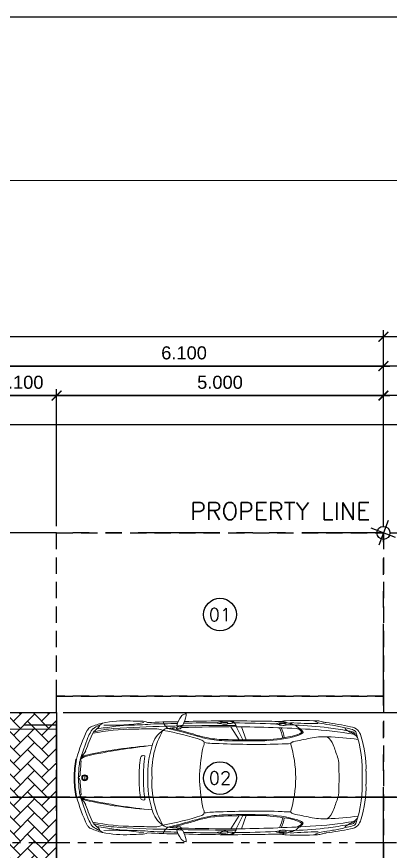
# Model space of a CAD drawing. Header units: metres. Extents: x -12400 to 1, y 0 to 106422.
# Drawn here: x -12263.3 to -12257.58, y 106402.7 to 106415.47 of the extents above; entities that cross this region are included whole.
import ezdxf

# ---------------------------------------------------------------- set-up
doc = ezdxf.new("R2010")
doc.units = ezdxf.units.M
doc.header["$PDMODE"] = 35
for name, pattern in [('DASHED2', [0.375, 0.25, -0.125]), ('HIDDEN', [0.375, 0.25, -0.125]), ('PHANTOM2', [1.25, 0.625, -0.125, 0.125, -0.125, 0.125, -0.125])]:
    doc.linetypes.add(name, pattern=pattern)
for name, color, linetype, lineweight in [('A_Vehicles', 32, 'Continuous', 5), ('DIM 001', 251, 'Continuous', 13), ('FURN', 8, 'Continuous', 5), ('TBLOCK-BORDER-OUTSIDE', 240, 'Continuous', 0)]:
    doc.layers.add(name, color=color, linetype=linetype, lineweight=lineweight)
for name, color, linetype in [('AR-WALL', 7, 'Continuous'), ('MOULDING', 15, 'Continuous'), ('PROPERTY LINE', 3, 'PHANTOM2'), ('SLOT', 46, 'Continuous'), ('TXT3', 3, 'Continuous')]:
    doc.layers.add(name, color=color, linetype=linetype)
doc.layers.add('GUIDELINES', color=206, linetype='Continuous', plot=False)
doc.styles.add('DIMTXT-100', font='arial.ttf')
doc.styles.add('swis721', font='swiss.ttf')
doc.styles.add('T.25', font='romans.shx', dxfattribs={"height": 0.2})
doc.dimstyles.new('D-100', dxfattribs={"dimtxt": 0.2, "dimasz": 0.15, "dimexe": 0.1, "dimexo": 0.1, "dimgap": 0.1, "dimtad": 1, "dimdec": 3, "dimzin": 4, "dimdsep": 46, "dimtxsty": 'DIMTXT-100', "dimblk": 'ARCHTICK', "dimcen": 0.2, "dimdle": 0.1, "dimclrd": 8, "dimclre": 8, "dimclrt": 2, "dimadec": 0, "dimazin": 1, "dimtfac": 1, "dimtdec": 3, "dimtofl": 0, "dimtmove": 2, "dimatfit": 3, "dimfxl": 1, "dimarcsym": 0})
doc.dimstyles.new('DIM 200', dxfattribs={"dimtxt": 200, "dimasz": 1, "dimexe": 0, "dimexo": 40, "dimgap": 50, "dimtad": 1, "dimtoh": 1, "dimdec": 0, "dimlfac": 2, "dimtxsty": 'swis721', "dimblk": 'CIR', "dimcen": 0, "dimclrd": 155, "dimclre": 155, "dimclrt": 4, "dimadec": 0, "dimazin": 0, "dimtfac": 1, "dimtdec": 0, "dimtix": 1, "dimtmove": 1, "dimatfit": 3, "dimldrblk": 'CIR', "dimfxl": 0, "dimarcsym": 0})

# ---------------------------------------------------------------- blocks, each defined once
blk = doc.blocks.new('M')
at = {"layer": 'AR-WALL', "color": 2}
blk.add_circle((607.624, -8.638), 0.1, dxfattribs=at)
at = {"layer": 'PROPERTY LINE', "color": 8}
for p, q in [((607.482, -8.496), (607.765, -8.779)), ((607.765, -8.496), (607.482, -8.779))]:
    blk.add_line(p, q, dxfattribs=at)
blk = doc.blocks.new('A$C3EFD72DE')
at = {"layer": 'FURN', "linetype": 'PHANTOM2', "ltscale": 2}
blk.add_lwpolyline([(-49.8, 23.142), (-46.15, 23.142), (-46.15, 8), (-8, 8), (-8, 30.142), (-49.8, 30.142)], close=True, dxfattribs=at)
at = {"layer": 'PROPERTY LINE', "linetype": 'PHANTOM2', "ltscale": 2}
blk.add_lwpolyline([(-54.8, 33.142), (-54.8, 18.142), (-51.15, 18.142), (-51.15, 3), (-3, 3), (-3, 33.142)], close=True, dxfattribs=at)
at = {"layer": 'PROPERTY LINE', "rotation": 293.7833333333334}
blk.add_blockref('M', (-240.138, 592.648), dxfattribs=at)
blk.add_blockref('M', (-240.138, 592.648), dxfattribs=at)
blk = doc.blocks.new('car-02')
at = {"layer": 'A_Vehicles', "color": 26, "linetype": 'ByBlock'}
for p, q in [((266.005, 90.113), (266.001, 90.103)), ((266.052, 90.116), (266.048, 90.105)), ((266.805, 90.098), (266.934, 89.896)), ((266.886, 90.099), (266.988, 89.895)), ((267.042, 89.895), (266.97, 90.097)), ((264.437, 89.603), (264.447, 89.604)), ((264.572, 89.317), (264.572, 89.351)), ((264.572, 89.317), (264.572, 89.283)), ((264.437, 89.03), (264.447, 89.03)), ((266.805, 88.536), (266.934, 88.738)), ((266.886, 88.535), (266.988, 88.739)), ((267.042, 88.739), (266.97, 88.537)), ((266.005, 88.521), (266.001, 88.531)), ((266.052, 88.518), (266.048, 88.529))]:
    blk.add_line(p, q, dxfattribs=at)
for centre, radius, start, end in [((266.11, 90.212), 0.0762, 119.7168, 146.5996), ((266.159, 90.126), 0.175, 101.6076, 119.7168), ((265.482, 90.402), 0.654, 334.6211, 348.0956), ((265.999, 90.291), 0.125, 348.9837, 3.2502), ((265.132, 88.996), 1.193, 103.9327, 112.8974), ((264.752, 90.228), 0.118, 288.5704, 321.0469), ((265.189, 88.419), 1.769, 87.4063, 101.245), ((265.008, 92.845), 2.725, 266.9795, 279.8556), ((265.234, 94.074), 3.952, 270.2673, 274.9714), ((265.485, 94.955), 4.774, 267.4063, 269.5286), ((265.444, 89.981), 0.201, 63.9039, 89.5286), ((266.013, 81.026), 9.148, 90.0726, 93.0097), ((265.72, 88.486), 1.657, 87.7854, 94.9714), ((265.789, 90.166), 0.0147, 160.8027, 202.178), ((265.959, 90.235), 0.198, 202.178, 235.0353), ((266.571, 71.423), 18.735, 91.7754, 92.4079), ((266.549, 89.923), 0.602, 146.5996, 161.106), ((266.785, 68.672), 21.516, 92.0863, 92.0868), ((266.571, 71.423), 18.735, 89.914, 91.4845), ((266.785, 68.672), 21.516, 88.9303, 91.8352), ((266.602, 90.153), 0.00586, 114.6466, 193.6675), ((266.724, 91.629), 1.483, 265.0586, 267.1786), ((266.678, 89.987), 0.189, 102.3764, 114.6466), ((266.746, 89.677), 0.506, 83.1278, 102.3764), ((266.662, 90.15), 0.0113, 89.073, 189.7286), ((266.692, 90.217), 0.0805, 239.6206, 263.5656), ((266.71, 89.833), 0.331, 82.8268, 99.0708), ((266.715, 90.427), 0.292, 263.5656, 276.4344), ((266.746, 90.152), 0.015, 276.4344, 337.6998), ((266.751, 90.154), 0.00818, 26.0089, 82.8268), ((266.738, 90.148), 0.0219, 356.6595, 25.9562), ((266.724, 91.629), 1.483, 271.4019, 274.1622), ((266.807, 90.154), 0.0253, 351.0826, 101.9724), ((266.571, 71.423), 18.735, 89.1104, 89.2037), ((266.707, 90.041), 0.193, 26.4813, 47.9744), ((266.761, 73.856), 16.3, 87.4286, 89.6428), ((269.204, 211.262), 121.094, 269.04529, 269.23135), ((267.574, 89.978), 0.181, 90.4812, 116.8402), ((267.674, 91.347), 1.221, 261.4169, 263.9509), ((267.552, 90.135), 0.00684, 99.4072, 200.6619), ((267.578, 90.167), 0.047, 227.1679, 264.7157), ((267.591, 89.853), 0.292, 79.2816, 97.9649), ((267.591, 87.9), 2.259, 88.2423, 90.4812), ((267.651, 89.974), 0.216, 89.6016, 109.1312), ((267.237, 88.212), 1.996, 75.5608, 80.1062), ((267.639, 90.127), 0.0143, 356.475, 61.7719), ((267.858, 84.375), 5.819, 87.2937, 92.0222), ((267.656, 90.002), 0.156, 65.9044, 88.2423), ((267.712, 90.129), 0.0175, 355.4047, 65.9044), ((268.151, 95.584), 5.439, 265.4533, 269.909), ((267.716, 90.073), 0.074, 45.0065, 75.5608), ((268.231, 90.377), 0.234, 233.3294, 260.0164), ((268.119, 89.916), 0.272, 71.2883, 87.2937), ((267.421, 84.698), 5.503, 80.1432, 81.9563), ((268.284, 90.402), 0.241, 251.2883, 264.961), ((267.617, 85.175), 5.028, 78.2807, 82.6187), ((266.599, 89.048), 2.223, 153.3999, 165.5267), ((267.682, 88.62), 3.289, 154.9008, 160.2894), ((264.71, 89.994), 0.11, 112.8974, 153.3999), ((265.849, 89.384), 1.346, 151.6694, 155.9646), ((264.798, 89.951), 0.153, 130.9462, 151.6694), ((265.377, 86.398), 3.664, 90.9268, 100.7145), ((264.864, 89.874), 0.253, 107.0839, 130.9462), ((265.059, 88.871), 1.198, 92.0785, 107.2267), ((264.751, 89.993), 0.0519, 121.0587, 154.9008), ((265.152, 89.591), 0.618, 128.5702, 133.7358), ((263.201, 101.852), 11.889, 277.5159, 278.7978), ((264.793, 90.032), 0.08, 92.1692, 115.3554), ((264.437, 90.451), 0.501, 311.2225, 315.5425), ((264.79, 90.105), 0.00668, 308.2284, 92.1692), ((266.02, 77.206), 12.901, 90.9347, 94.4625), ((265.26, 88.545), 1.576, 90.2673, 98.7978), ((264.676, 129.759), 39.703, 270.9268, 271.393), ((266.866, 89.409), 1.267, 150.0377, 184.1685), ((265.981, 89.719), 0.386, 123.4195, 166.4519), ((265.648, 89.78), 0.288, 65.4083, 91.393), ((265.848, 89.956), 0.117, 91.1421, 132.7099), ((265.034, 85.869), 4.237, 71.7268, 80.0198), ((267.199, 18.098), 72.021, 90.95639, 91.10567), ((266.007, 88.945), 1.139, 91.3113, 98.1372), ((263.753, 81.25), 9.067, 73.3324, 76.6605), ((264.25, 82.982), 7.28, 74.2168, 77.0611), ((265.926, 90.131), 0.0737, 306.5949, 342.9686), ((266.008, 90.177), 0.112, 250.1049, 282.8521), ((265.997, 90.131), 0.0224, 216.738, 268.3631), ((267.239, 39.601), 50.499, 91.4245, 91.428), ((266.012, 90.086), 0.0275, 86.3192, 124.8111), ((266.025, 90.129), 0.0375, 229.0415, 267.9352), ((266.024, 90.264), 0.151, 266.3192, 288.8962), ((266.025, 90.12), 0.0277, 267.9352, 326.89), ((266.139, 89.962), 0.149, 124.2259, 135.3058), ((266.041, 90.091), 0.0155, 341.7358, 62.8092), ((267.199, 18.098), 72.021, 90.24781, 90.91427), ((267.239, 39.601), 50.499, 90.4007, 91.3429), ((266.861, 90.108), 0.0269, 338.7151, 44.5818), ((266.61, 65.803), 24.297, 86.6707, 89.3491), ((265.719, 89.364), 1.968, 16.6164, 21.3879), ((267.616, 90.587), 0.468, 264.7157, 272.5378), ((267.168, 89.87), 0.459, 7.5248, 27.3593), ((267.636, 90.143), 0.0238, 272.5378, 316.0309), ((267.674, 91.347), 1.221, 269.009, 272.6035), ((267.579, 90.612), 0.68, 277.0754, 296.6285), ((266.761, 73.856), 16.3, 86.3888, 86.5918), ((267.273, 80.634), 9.504, 83.8037, 86.8945), ((267.398, 89.564), 0.682, 47.855, 55.1665), ((267.779, 89.937), 0.138, 37.7194, 69.9249), ((267.726, 89.858), 0.248, 42.0116, 58.6683), ((267.88, 90.015), 0.0113, 287.535, 37.7194), ((267.891, 90.016), 0.0211, 306.0494, 21.6885), ((267.664, 83.929), 6.14, 80.3686, 86.6707), ((267.427, 83.571), 6.569, 79.7443, 82.3803), ((268.127, 88.493), 1.644, 74.854, 81.7469), ((268.578, 90.076), 0.0222, 172.1336, 238.5793), ((268.45, 89.357), 0.73, 72.4698, 81.6157), ((268.774, 90.308), 0.326, 230.4421, 243.6389), ((268.594, 89.79), 0.242, 72.3843, 88.3104), ((268.54, 89.778), 0.255, 48.9762, 69.4044), ((268.606, 89.888), 0.213, 47.7242, 81.247), ((268.65, 89.966), 0.0581, 39.1037, 72.3843), ((268.64, 89.96), 0.0979, 36.7713, 72.4698), ((267.91, 89.365), 1.011, 37.995, 39.1037), ((266.974, 89.425), 1.843, 356.6299, 18.7768), ((268.56, 89.884), 0.249, 17.6746, 40.6239), ((267.928, 88.62), 3.559, 158.364, 164.3016), ((266.761, 91.524), 1.626, 250.9129, 258.2171), ((266.636, 90.878), 0.983, 253.3324, 259.0833), ((266.353, 89.846), 0.0473, 340.8542, 78.9654), ((266.733, 91.387), 1.486, 258.2171, 268.5009), ((266.808, 91.771), 1.892, 259.0833, 263.2384), ((266.727, 91.086), 1.202, 263.2384, 271.1827), ((267.116, 102.457), 12.562, 268.075, 270.6316), ((267.053, 101.018), 11.138, 268.4483, 271.3963), ((267.23, 92.127), 2.232, 270.6231, 281.1608), ((267.273, 91.861), 1.979, 271.5044, 286.3419), ((253.036, 162.673), 74.278, 281.43738, 281.63861), ((267.761, 90.194), 0.242, 286.3419, 306.0494), ((268.244, 88.835), 1.11, 88.0383, 101.6386), ((268.123, 85.352), 4.595, 82.1072, 88.0104), ((268.071, 89.697), 0.325, 22.0543, 49.4634), ((268.702, 89.983), 0.00661, 244.8818, 37.995), ((269.727, 90.954), 1.416, 223.9594, 226.162), ((267.219, 89.456), 1.656, 358.6492, 17.6746), ((266.119, 82.655), 7.173, 94.1053, 102.4151), ((266.487, 81.045), 8.809, 95.7431, 102.3773), ((267.001, 89.362), 1.466, 162.2005, 181.7488), ((268.598, 89.285), 2.27, 168.2233, 179.2004), ((267.021, 89.614), 0.659, 160.8542, 168.2233), ((266.608, 91.315), 1.475, 261.8574, 270.8039), ((267.192, 101.597), 11.77, 267.2589, 271.9383), ((267.382, 98.017), 8.185, 271.4586, 272.3615), ((267.779, 89.798), 0.0726, 101.4374, 146.3609), ((266.081, 89.321), 1.718, 359.8692, 17.5427), ((266.187, 88.933), 2.358, 17.2954, 22.0543), ((264.603, 89.56), 0.104, 104.6851, 161.9587), ((264.631, 89.49), 0.163, 101.376, 140.967), ((264.346, 89.845), 0.267, 310.2553, 334.303), ((267.08, 89.355), 1.676, 170.8134, 181.2886), ((265.467, 89.616), 0.0415, 107.6387, 170.8134), ((265.469, 89.611), 0.0463, 69.8735, 107.6387), ((268.167, 89.318), 2.697, 173.0255, 180.0281), ((265.482, 89.647), 0.00809, 353.0255, 69.8735), ((268.013, 89.502), 0.446, 2.3655, 17.2954), ((265.936, 89.313), 1.527, 169.0391, 179.855), ((265.986, 89.309), 1.567, 169.167, 179.709), ((266.11, 89.336), 1.632, 172.3029, 180.3827), ((264.588, 89.541), 0.096, 154.2447, 172.3029), ((268.513, 89.132), 4.019, 173.823, 176.8495), ((264.501, 89.564), 0.0153, 0.9643, 96.0194), ((261.515, 89.234), 6.949, 0.6881, 2.3655), ((264.572, 89.317), 0.0459, 0, 180), ((270.999, 89.367), 2.124, 178.6492, 181.3508), ((265.936, 89.321), 1.527, 180.145, 190.9609), ((265.986, 89.325), 1.567, 180.291, 190.833), ((264.479, 89.319), 0.00619, 92.473, 196.5227), ((264.479, 89.315), 0.00619, 163.4773, 267.527), ((266.11, 89.298), 1.632, 179.6173, 187.6971), ((264.469, 89.353), 0.0299, 287.8005, 358.1306), ((264.469, 89.281), 0.0299, 1.8694, 72.1995), ((268.513, 89.502), 4.019, 183.1505, 186.177), ((264.572, 89.317), 0.0459, 180, 0), ((264.572, 89.317), 0.0339, 0, 180), ((264.572, 89.317), 0.0339, 180, 0), ((267.08, 89.279), 1.676, 178.7114, 189.1866), ((268.167, 89.316), 2.697, 179.9719, 186.9745), ((267.001, 89.272), 1.466, 178.2512, 197.7995), ((266.866, 89.225), 1.267, 175.8315, 209.9623), ((268.598, 89.349), 2.27, 180.7996, 191.7767), ((266.081, 89.313), 1.718, 342.4573, 0.1308), ((261.515, 89.4), 6.949, 357.6345, 359.3119), ((266.974, 89.209), 1.843, 341.2232, 3.3701), ((270.999, 89.267), 2.124, 178.6492, 181.3508), ((268.013, 89.132), 0.446, 342.7046, 357.6345), ((267.219, 89.178), 1.656, 342.3254, 1.3508), ((266.599, 89.586), 2.223, 194.4733, 206.6001), ((264.588, 89.092), 0.096, 187.6971, 205.7553), ((264.501, 89.07), 0.0153, 263.9806, 359.0357), ((267.928, 90.014), 3.559, 195.6984, 201.636), ((264.631, 89.144), 0.163, 219.033, 258.624), ((264.603, 89.074), 0.104, 198.0413, 255.3149), ((264.346, 88.789), 0.267, 25.697, 49.7447), ((266.487, 97.589), 8.809, 257.6227, 264.2569), ((265.467, 89.018), 0.0415, 189.1866, 252.3613), ((265.469, 89.023), 0.0463, 252.3613, 290.1265), ((265.482, 88.987), 0.00809, 290.1265, 6.9745), ((266.187, 89.7), 2.358, 337.9457, 342.7046), ((266.119, 95.979), 7.173, 257.5849, 265.8947), ((267.682, 90.014), 3.289, 199.7106, 205.0992), ((267.021, 89.02), 0.659, 191.7767, 199.1458), ((265.981, 88.915), 0.386, 193.5481, 236.5805), ((265.034, 92.765), 4.237, 279.9802, 288.2732), ((266.353, 88.788), 0.0473, 281.0346, 19.1458), ((266.608, 87.319), 1.475, 89.1961, 98.1426), ((266.733, 87.246), 1.486, 91.4991, 101.7829), ((266.808, 86.863), 1.892, 96.7616, 100.9167), ((266.727, 87.548), 1.202, 88.8173, 96.7616), ((267.192, 77.037), 11.77, 88.0617, 92.7411), ((267.116, 76.177), 12.562, 89.3684, 91.925), ((267.053, 77.616), 11.138, 88.6037, 91.5517), ((267.23, 86.507), 2.232, 78.8392, 89.3769), ((267.273, 86.773), 1.979, 73.6581, 88.4956), ((267.382, 80.617), 8.185, 87.6385, 88.5414), ((267.779, 88.836), 0.0726, 213.6391, 258.5626), ((253.036, 15.961), 74.278, 78.36139, 78.56262), ((268.071, 88.937), 0.325, 310.5366, 337.9457), ((268.123, 93.282), 4.595, 271.9896, 277.8928), ((265.849, 89.25), 1.346, 204.0354, 208.3306), ((264.798, 88.683), 0.153, 208.3306, 229.0538), ((265.377, 92.236), 3.664, 259.2855, 269.0732), ((264.751, 88.641), 0.0519, 205.0992, 238.9413), ((265.059, 89.763), 1.198, 252.7733, 267.9215), ((265.152, 89.043), 0.618, 226.2642, 231.4298), ((263.753, 97.384), 9.067, 283.3395, 286.6676), ((264.25, 95.652), 7.28, 282.9389, 285.7832), ((266.761, 87.11), 1.626, 101.7829, 109.0871), ((266.636, 87.756), 0.983, 100.9167, 106.6676), ((265.719, 89.27), 1.968, 338.6121, 343.3836), ((267.168, 88.764), 0.459, 332.6407, 352.4752), ((267.579, 88.022), 0.68, 63.3715, 82.9246), ((267.779, 88.697), 0.138, 290.0751, 322.2806), ((267.761, 88.44), 0.242, 53.9506, 73.6581), ((267.726, 88.776), 0.248, 301.3317, 317.9884), ((267.88, 88.619), 0.0113, 322.2806, 72.465), ((267.891, 88.618), 0.0211, 338.3115, 53.9506), ((268.244, 89.799), 1.11, 258.3614, 271.9617), ((267.664, 94.704), 6.14, 273.3293, 279.6314), ((267.427, 95.063), 6.569, 277.6197, 280.2557), ((268.774, 88.325), 0.326, 116.3611, 129.5579), ((268.594, 88.844), 0.242, 271.6896, 287.6157), ((268.54, 88.856), 0.255, 290.5956, 311.0238), ((268.65, 88.668), 0.0581, 287.6157, 320.8963), ((268.64, 88.674), 0.0979, 287.5302, 323.2287), ((267.91, 89.269), 1.011, 320.8963, 322.005), ((268.702, 88.651), 0.00661, 322.005, 115.1182), ((269.727, 87.68), 1.416, 133.838, 136.0406), ((268.56, 88.75), 0.249, 319.3761, 342.3254), ((264.71, 88.64), 0.11, 206.6001, 247.1026), ((265.132, 89.638), 1.193, 247.1026, 256.0673), ((264.864, 88.76), 0.253, 229.0538, 252.9161), ((263.201, 76.782), 11.889, 81.2022, 82.4841), ((264.793, 88.602), 0.08, 244.6446, 267.8308), ((264.437, 88.183), 0.501, 44.4575, 48.7775), ((264.79, 88.528), 0.00668, 267.8308, 51.7716), ((264.752, 88.405), 0.118, 38.9531, 71.4296), ((265.189, 90.215), 1.769, 258.755, 272.5937), ((265.008, 85.789), 2.725, 80.1444, 93.0205), ((266.02, 101.428), 12.901, 265.5375, 269.0653), ((265.26, 90.089), 1.576, 261.2022, 269.7327), ((265.234, 84.56), 3.952, 85.0286, 89.7327), ((264.676, 48.875), 39.703, 88.607, 89.0732), ((265.444, 88.653), 0.201, 270.4714, 296.0961), ((266.013, 97.608), 9.148, 266.9903, 269.9274), ((265.72, 90.148), 1.657, 265.0286, 272.2146), ((265.648, 88.854), 0.288, 268.607, 294.5917), ((265.848, 88.678), 0.117, 227.2901, 268.8579), ((265.789, 88.468), 0.0147, 157.822, 199.1973), ((265.959, 88.399), 0.198, 124.9647, 157.822), ((266.571, 107.211), 18.735, 267.5921, 268.2246), ((267.199, 160.536), 72.021, 268.89433, 269.04361), ((266.007, 89.689), 1.139, 261.8628, 268.6887), ((266.008, 88.457), 0.112, 77.1479, 109.8951), ((265.926, 88.503), 0.0737, 17.0314, 53.4051), ((265.997, 88.503), 0.0224, 91.6369, 143.262), ((266.549, 88.711), 0.602, 198.894, 213.4004), ((267.239, 139.033), 50.499, 268.572, 268.5755), ((266.012, 88.548), 0.0275, 235.1889, 273.6808), ((266.025, 88.504), 0.0375, 92.0648, 130.9585), ((266.024, 88.37), 0.151, 71.1038, 93.6808), ((266.025, 88.514), 0.0277, 33.11, 92.0648), ((266.139, 88.671), 0.149, 224.6942, 235.7741), ((266.041, 88.543), 0.0155, 297.1908, 18.2642), ((267.199, 160.536), 72.021, 269.08573, 269.75219), ((267.239, 139.033), 50.499, 268.6571, 269.5993), ((265.482, 88.232), 0.654, 11.9044, 25.3789), ((266.571, 107.211), 18.735, 268.5155, 270.086), ((266.724, 87.005), 1.483, 92.8214, 94.9414), ((266.602, 88.481), 0.00586, 166.3325, 245.3534), ((266.678, 88.647), 0.189, 245.3534, 257.6236), ((266.692, 88.417), 0.0805, 96.4344, 120.3794), ((266.662, 88.484), 0.0113, 170.2714, 270.927), ((266.71, 88.801), 0.331, 260.9292, 277.1732), ((266.715, 88.207), 0.292, 83.5656, 96.4344), ((266.746, 88.482), 0.015, 22.3002, 83.5656), ((266.751, 88.48), 0.00818, 277.1732, 333.9911), ((266.738, 88.486), 0.0219, 334.0438, 3.3405), ((266.724, 87.005), 1.483, 85.8378, 88.5981), ((266.807, 88.48), 0.0253, 258.0276, 8.9174), ((266.571, 107.211), 18.735, 270.7963, 270.8896), ((266.707, 88.593), 0.193, 312.0256, 333.5187), ((266.761, 104.778), 16.3, 270.3572, 272.5714), ((266.861, 88.526), 0.0269, 315.4182, 21.2849), ((266.61, 112.831), 24.297, 270.6509, 273.3293), ((267.674, 87.287), 1.221, 96.0491, 98.5831), ((267.574, 88.656), 0.181, 243.1598, 269.5188), ((267.552, 88.499), 0.00684, 159.3381, 260.5928), ((267.578, 88.467), 0.047, 95.2843, 132.8321), ((267.591, 88.781), 0.292, 262.0351, 280.7184), ((267.591, 90.734), 2.259, 269.5188, 271.7577), ((267.616, 88.047), 0.468, 87.4622, 95.2843), ((267.237, 90.422), 1.996, 279.8938, 284.4392), ((267.636, 88.491), 0.0238, 43.9691, 87.4622), ((267.639, 88.507), 0.0143, 298.2281, 3.525), ((267.674, 87.287), 1.221, 87.3965, 90.991), ((267.656, 88.632), 0.156, 271.7577, 294.0956), ((267.712, 88.505), 0.0175, 294.0956, 4.5953), ((268.151, 83.05), 5.439, 90.091, 94.5467), ((266.761, 104.778), 16.3, 273.4082, 273.6112), ((267.716, 88.561), 0.074, 284.4392, 314.9935), ((267.398, 89.07), 0.682, 304.8335, 312.145), ((267.273, 98), 9.504, 273.1055, 276.1963), ((268.231, 88.257), 0.234, 99.9836, 126.6706), ((267.421, 93.936), 5.503, 278.0437, 279.8568), ((268.284, 88.232), 0.241, 95.039, 108.7117), ((267.617, 93.459), 5.028, 277.3813, 281.7193), ((268.127, 90.141), 1.644, 278.2531, 285.146), ((268.45, 89.277), 0.73, 278.3843, 287.5302), ((268.578, 88.558), 0.0222, 121.4207, 187.8664), ((268.606, 88.746), 0.213, 278.753, 312.2758), ((265.485, 83.679), 4.774, 90.4714, 92.5937), ((266.785, 109.962), 21.516, 267.9132, 267.9137), ((266.11, 88.422), 0.0762, 213.4004, 240.2832), ((266.159, 88.508), 0.175, 240.2832, 258.3924), ((266.785, 109.962), 21.516, 268.1648, 271.0697), ((265.999, 88.343), 0.125, 356.7498, 11.0163), ((266.746, 88.957), 0.506, 257.6236, 276.8722), ((269.204, -32.628), 121.094, 90.76865, 90.95471), ((267.651, 88.66), 0.216, 250.8688, 270.3984), ((267.858, 94.258), 5.819, 267.9778, 272.7063), ((268.119, 88.718), 0.272, 272.7063, 288.7117)]:
    blk.add_arc(centre, radius, start, end, dxfattribs=at)
blk = doc.blocks.new('A$C83231c01')
at = {"layer": 'MOULDING'}
h = blk.add_hatch(dxfattribs=at)
h.set_pattern_fill('AR-HBONE', color=256, scale=0.0015)
h.set_pattern_definition([(45, (11980.75985, -106385.57022), (0, 0.2155261469), [0.4572, -0.1524]), (135, (11980.86761, -106385.46246), (2e-17, 0.2155261469), [0.4572, -0.1524])])
h.paths.add_polyline_path([(46.15, 30.392), (35.95, 30.392), (35.95, 29.2), (41.975, 29.2), (41.975, 29.975), (42.025, 29.975, -0.395447), (42.775, 29.225, -0.395447), (43.525, 29.975), (43.575, 29.975), (43.575, 29.2), (45.15, 29.2), (45.15, 18.142), (46.15, 18.142)])
h.paths.add_polyline_path([(43.525, 29.975, 0.395447), (42.775, 29.225, -0.008062), (42.776, 29.2), (43.525, 29.2)], flags=17)
h.paths.add_polyline_path([(42.025, 29.975), (42.025, 29.2), (42.775, 29.2, -0.008062), (42.775, 29.225, 0.395447)], flags=17)
at = {"color": 1, "linetype": 'HIDDEN', "ltscale": 2}
blk.add_lwpolyline([(28.15, 29.2), (28.15, 30.2), (17.95, 30.2), (17.95, 18.25), (11.35, 18.25), (11.35, 7.25), (46.15, 7.25), (46.15, 30.2), (35.95, 30.2), (35.95, 29.2)], dxfattribs=at)
at = {"color": 250}
for centre in [(48.65, 31.892), (48.65, 29.392)]:
    blk.add_circle(centre, 0.25, dxfattribs=at)
at = {"layer": 'MOULDING'}
blk.add_lwpolyline([(35.95, 29.2), (35.95, 30.392), (46.15, 30.392), (46.15, 18.142), (45.15, 18.142), (45.15, 29.2), (35.95, 29.2)], dxfattribs=at)
at = {"layer": 'SLOT', "linetype": 'DASHED2'}
for points in [[(51.15, 33.142), (51.15, 30.642), (46.15, 30.642), (46.15, 33.142)], [(51.15, 30.642), (51.15, 28.142), (46.15, 28.142), (46.15, 30.642)]]:
    blk.add_lwpolyline(points, close=True, dxfattribs=at)
for name, p in [('A$C3EFD72DE', (54.15, 0)), ('car-02', (-217.991, -59.921))]:
    blk.add_blockref(name, p)
at = {"layer": 'TXT3', "ltscale": 0.3, "char_height": 0.2, "line_spacing_factor": 0.825, "style": 'T.25'}
for s, insert, width, attachment_point in [('{\\H1.3333x;PROPERTY LINE}', (50.95, 33.342), 4.33329, 9), ('01', (48.65, 31.892), 1.78691, 5), ('02', (48.65, 29.392), 0.451, 5)]:
    blk.add_mtext(s, dxfattribs=dict(at, insert=insert, width=width, attachment_point=attachment_point))
blk = doc.blocks.new('CIR')
at = {"color": 4}
blk.add_circle((0, 0), 50, dxfattribs=at)
blk = doc.blocks.new('_ArchTick')
at = {"color": 0, "linetype": 'ByBlock', "const_width": 0.15}
blk.add_lwpolyline([(-0.5, -0.5), (0.5, 0.5)], dxfattribs=at)
blk = doc.blocks.new('*D338')
at = {"layer": 'DEFPOINTS', "color": 0, "transparency": 16777216}
for p in [(-12309.486, 106410.57), (-12309.486, 106407.57), (-12257.686, 106407.57)]:
    blk.add_point(p, dxfattribs=at)
at = {"layer": 'DIM 001', "color": 8, "lineweight": -2, "transparency": 16777216}
for p, q in [((-12309.486, 106407.67), (-12309.486, 106410.67)), ((-12257.686, 106407.67), (-12257.686, 106410.67)), ((-12257.586, 106410.57), (-12309.586, 106410.57))]:
    blk.add_line(p, q, dxfattribs=at)
at = {"layer": 'DIM 001', "color": 8, "lineweight": -2, "transparency": 16777216, "xscale": 0.15, "yscale": 0.15, "zscale": 0.15, "rotation": 180}
blk.add_blockref('_ArchTick', (-12309.486, 106410.57), dxfattribs=at)
at = {"layer": 'DIM 001', "color": 8, "lineweight": -2, "transparency": 16777216, "xscale": 0.15, "yscale": 0.15, "zscale": 0.15}
blk.add_blockref('_ArchTick', (-12257.686, 106410.57), dxfattribs=at)
at = {"layer": 'DIM 001', "color": 2, "transparency": 16777216, "insert": (-12283.586, 106410.772), "char_height": 0.2, "attachment_point": 5, "style": 'DIMTXT-100'}
blk.add_mtext('51.800', dxfattribs=at)
blk = doc.blocks.new('*D341')
at = {"layer": 'DEFPOINTS', "color": 0, "transparency": 16777216}
for p in [(-12257.686, 106410.12), (-12257.686, 106407.57), (-12263.786, 106403.528)]:
    blk.add_point(p, dxfattribs=at)
at = {"layer": 'DIM 001', "color": 8, "lineweight": -2, "transparency": 16777216}
for p, q in [((-12263.786, 106403.628), (-12263.786, 106410.22)), ((-12257.686, 106407.67), (-12257.686, 106410.22)), ((-12263.886, 106410.12), (-12257.586, 106410.12))]:
    blk.add_line(p, q, dxfattribs=at)
at = {"layer": 'DIM 001', "color": 8, "lineweight": -2, "transparency": 16777216, "xscale": 0.15, "yscale": 0.15, "zscale": 0.15, "rotation": 180}
blk.add_blockref('_ArchTick', (-12263.786, 106410.12), dxfattribs=at)
at = {"layer": 'DIM 001', "color": 8, "lineweight": -2, "transparency": 16777216, "xscale": 0.15, "yscale": 0.15, "zscale": 0.15}
blk.add_blockref('_ArchTick', (-12257.686, 106410.12), dxfattribs=at)
at = {"layer": 'DIM 001', "color": 2, "transparency": 16777216, "insert": (-12260.736, 106410.322), "char_height": 0.2, "attachment_point": 5, "style": 'DIMTXT-100'}
blk.add_mtext('6.100', dxfattribs=at)
blk = doc.blocks.new('*D342')
at = {"layer": 'DEFPOINTS', "color": 0, "transparency": 16777216}
for p in [(-12262.686, 106409.67), (-12262.686, 106407.57), (-12263.786, 106403.528)]:
    blk.add_point(p, dxfattribs=at)
at = {"layer": 'DIM 001', "color": 8, "lineweight": -2, "transparency": 16777216}
for p, q in [((-12263.786, 106403.628), (-12263.786, 106409.77)), ((-12262.686, 106407.67), (-12262.686, 106409.77)), ((-12263.886, 106409.67), (-12262.586, 106409.67))]:
    blk.add_line(p, q, dxfattribs=at)
at = {"layer": 'DIM 001', "color": 8, "lineweight": -2, "transparency": 16777216, "xscale": 0.15, "yscale": 0.15, "zscale": 0.15, "rotation": 180}
blk.add_blockref('_ArchTick', (-12263.786, 106409.67), dxfattribs=at)
at = {"layer": 'DIM 001', "color": 8, "lineweight": -2, "transparency": 16777216, "xscale": 0.15, "yscale": 0.15, "zscale": 0.15}
blk.add_blockref('_ArchTick', (-12262.686, 106409.67), dxfattribs=at)
at = {"layer": 'DIM 001', "color": 2, "transparency": 16777216, "insert": (-12263.236, 106409.872), "char_height": 0.2, "attachment_point": 5, "style": 'DIMTXT-100'}
blk.add_mtext('1.100', dxfattribs=at)
blk = doc.blocks.new('*D343')
at = {"layer": 'DEFPOINTS', "color": 0, "transparency": 16777216}
for p in [(-12257.686, 106409.67), (-12262.686, 106407.57), (-12257.686, 106407.57)]:
    blk.add_point(p, dxfattribs=at)
at = {"layer": 'DIM 001', "color": 8, "lineweight": -2, "transparency": 16777216}
for p, q in [((-12262.686, 106407.67), (-12262.686, 106409.77)), ((-12257.686, 106407.67), (-12257.686, 106409.77)), ((-12262.786, 106409.67), (-12257.586, 106409.67))]:
    blk.add_line(p, q, dxfattribs=at)
at = {"layer": 'DIM 001', "color": 8, "lineweight": -2, "transparency": 16777216, "xscale": 0.15, "yscale": 0.15, "zscale": 0.15, "rotation": 180}
blk.add_blockref('_ArchTick', (-12262.686, 106409.67), dxfattribs=at)
at = {"layer": 'DIM 001', "color": 8, "lineweight": -2, "transparency": 16777216, "xscale": 0.15, "yscale": 0.15, "zscale": 0.15}
blk.add_blockref('_ArchTick', (-12257.686, 106409.67), dxfattribs=at)
at = {"layer": 'DIM 001', "color": 2, "transparency": 16777216, "insert": (-12260.186, 106409.872), "char_height": 0.2, "attachment_point": 5, "style": 'DIMTXT-100'}
blk.add_mtext('5.000', dxfattribs=at)
blk = doc.blocks.new('*D351')
at = {"layer": 'DEFPOINTS', "color": 0, "transparency": 16777216}
for p in [(-12257.686, 106407.57), (-12257.686, 106377.428), (-12251.686, 106377.428)]:
    blk.add_point(p, dxfattribs=at)
at = {"layer": 'DIM 001', "color": 8, "lineweight": -2, "transparency": 16777216}
for p, q in [((-12251.686, 106407.67), (-12251.686, 106377.328)), ((-12257.586, 106407.57), (-12251.586, 106407.57)), ((-12257.586, 106377.428), (-12251.586, 106377.428))]:
    blk.add_line(p, q, dxfattribs=at)
at = {"layer": 'DIM 001', "color": 8, "lineweight": -2, "transparency": 16777216, "xscale": 0.15, "yscale": 0.15, "zscale": 0.15}
for p, rotation in [((-12251.686, 106407.57), 90), ((-12251.686, 106377.428), 270)]:
    blk.add_blockref('_ArchTick', p, dxfattribs=dict(at, rotation=rotation))
at = {"layer": 'DIM 001', "color": 2, "transparency": 16777216, "insert": (-12251.888, 106392.499), "char_height": 0.2, "attachment_point": 5, "rotation": 90, "style": 'DIMTXT-100'}
blk.add_mtext('30.142', dxfattribs=at)
blk = doc.blocks.new('*D353')
at = {"layer": 'DEFPOINTS', "color": 0, "transparency": 16777216}
for p in [(-12263.786, 106403.528), (-12252.136, 106403.528), (-12263.786, 106385.028)]:
    blk.add_point(p, dxfattribs=at)
at = {"layer": 'DIM 001', "color": 8, "lineweight": -2, "transparency": 16777216}
for p, q in [((-12252.136, 106384.928), (-12252.136, 106403.628)), ((-12263.686, 106403.528), (-12252.036, 106403.528)), ((-12263.686, 106385.028), (-12252.036, 106385.028))]:
    blk.add_line(p, q, dxfattribs=at)
at = {"layer": 'DIM 001', "color": 8, "lineweight": -2, "transparency": 16777216, "xscale": 0.15, "yscale": 0.15, "zscale": 0.15}
for p, rotation in [((-12252.136, 106403.528), 90), ((-12252.136, 106385.028), 270)]:
    blk.add_blockref('_ArchTick', p, dxfattribs=dict(at, rotation=rotation))
at = {"layer": 'DIM 001', "color": 2, "transparency": 16777216, "insert": (-12252.338, 106394.278), "char_height": 0.2, "attachment_point": 5, "rotation": 90, "style": 'DIMTXT-100'}
blk.add_mtext('18.500', dxfattribs=at)
blk = doc.blocks.new('*D354')
at = {"layer": 'DEFPOINTS', "color": 0, "transparency": 16777216}
for p in [(-12257.686, 106407.57), (-12252.136, 106407.57), (-12263.786, 106403.528)]:
    blk.add_point(p, dxfattribs=at)
at = {"layer": 'DIM 001', "color": 8, "lineweight": -2, "transparency": 16777216}
for p, q in [((-12252.136, 106403.428), (-12252.136, 106407.67)), ((-12257.586, 106407.57), (-12252.036, 106407.57)), ((-12263.686, 106403.528), (-12252.036, 106403.528))]:
    blk.add_line(p, q, dxfattribs=at)
at = {"layer": 'DIM 001', "color": 8, "lineweight": -2, "transparency": 16777216, "xscale": 0.15, "yscale": 0.15, "zscale": 0.15}
for p, rotation in [((-12252.136, 106407.57), 90), ((-12252.136, 106403.528), 270)]:
    blk.add_blockref('_ArchTick', p, dxfattribs=dict(at, rotation=rotation))
at = {"layer": 'DIM 001', "color": 2, "transparency": 16777216, "insert": (-12252.338, 106405.549), "char_height": 0.2, "attachment_point": 5, "rotation": 90, "style": 'DIMTXT-100'}
blk.add_mtext('4.042', dxfattribs=at)
blk = doc.blocks.new('*D355')
at = {"layer": 'DEFPOINTS', "color": 0, "transparency": 16777216}
for p in [(-12262.686, 106404.82), (-12252.586, 106404.82), (-12263.786, 106403.528)]:
    blk.add_point(p, dxfattribs=at)
at = {"layer": 'DIM 001', "color": 8, "lineweight": -2, "transparency": 16777216}
for p, q in [((-12252.586, 106403.428), (-12252.586, 106404.92)), ((-12262.586, 106404.82), (-12252.486, 106404.82)), ((-12263.686, 106403.528), (-12252.486, 106403.528))]:
    blk.add_line(p, q, dxfattribs=at)
at = {"layer": 'DIM 001', "color": 8, "lineweight": -2, "transparency": 16777216, "xscale": 0.15, "yscale": 0.15, "zscale": 0.15}
for p, rotation in [((-12252.586, 106404.82), 90), ((-12252.586, 106403.528), 270)]:
    blk.add_blockref('_ArchTick', p, dxfattribs=dict(at, rotation=rotation))
at = {"layer": 'DIM 001', "color": 2, "transparency": 16777216, "insert": (-12252.788, 106404.174), "char_height": 0.2, "attachment_point": 5, "rotation": 90, "style": 'DIMTXT-100'}
blk.add_mtext('1.292', dxfattribs=at)
blk = doc.blocks.new('*D356')
at = {"layer": 'DEFPOINTS', "color": 0, "transparency": 16777216}
for p in [(-12257.686, 106407.57), (-12252.586, 106407.57), (-12262.686, 106404.82)]:
    blk.add_point(p, dxfattribs=at)
at = {"layer": 'DIM 001', "color": 8, "lineweight": -2, "transparency": 16777216}
for p, q in [((-12252.586, 106404.72), (-12252.586, 106407.67)), ((-12257.586, 106407.57), (-12252.486, 106407.57)), ((-12262.586, 106404.82), (-12252.486, 106404.82))]:
    blk.add_line(p, q, dxfattribs=at)
at = {"layer": 'DIM 001', "color": 8, "lineweight": -2, "transparency": 16777216, "xscale": 0.15, "yscale": 0.15, "zscale": 0.15}
for p, rotation in [((-12252.586, 106407.57), 90), ((-12252.586, 106404.82), 270)]:
    blk.add_blockref('_ArchTick', p, dxfattribs=dict(at, rotation=rotation))
at = {"layer": 'DIM 001', "color": 2, "transparency": 16777216, "insert": (-12252.788, 106406.195), "char_height": 0.2, "attachment_point": 5, "rotation": 90, "style": 'DIMTXT-100'}
blk.add_mtext('2.750', dxfattribs=at)
blk = doc.blocks.new('A$Ceba0e023')
at = {"layer": 'DEFPOINTS'}
blk.add_line((0, 50.934), (76.2, 50.934), dxfattribs=at)
at = {"layer": 'TBLOCK-BORDER-OUTSIDE'}
blk.add_line((4.011, 48.427), (73.693, 48.427), dxfattribs=at)
blk.add_lwpolyline([(73.693, 2.507), (4.011, 2.507), (4.011, 48.427), (73.693, 48.427)], close=True, dxfattribs=at)
blk = doc.blocks.new('SITEDEVGRID')
at = {"color": 6, "linetype": 'PHANTOM2'}
for points in [[(38.55, 18.5), (-26.15, 18.5)], [(38.55, 17.8), (-25.55, 17.8)]]:
    blk.add_leader(points, dimstyle='DIM 200', override={"dimasz": 0.002, "dimgap": 60, "dimtad": 0}, dxfattribs=at)

msp = doc.modelspace()

# ---------------------------------------------------------------- block references
msp.add_blockref('A$C83231c01', (-12308.836, 106374.42791))

# ---------------------------------------------------------------- next in the draw order: linework, layer by layer
at = {"layer": 'GUIDELINES'}
for points in [[(-12251.68576, 106410.57018), (-12315.48557, 106410.57018), (-12315.48557, 106373.37791), (-12251.68576, 106373.37791)], [(-12252.13576, 106410.12018), (-12315.03557, 106410.12018), (-12315.03557, 106373.82791), (-12252.13576, 106373.82791)], [(-12252.58576, 106409.67018), (-12314.58557, 106409.67018), (-12314.58557, 106374.27791), (-12252.58576, 106374.27791)], [(-12253.03576, 106409.22018), (-12314.13557, 106409.22018), (-12314.13557, 106374.72791), (-12253.03576, 106374.72791)]]:
    msp.add_lwpolyline(points, close=True, dxfattribs=at)

# ---------------------------------------------------------------- next in the draw order: block references
at = {"xscale": 0.999738737056323, "yscale": 0.999738737056323, "zscale": 0.999738737056323}
msp.add_blockref('A$Ceba0e023', (-12324.0465, 106364.54482), dxfattribs=at)
msp.add_blockref('SITEDEVGRID', (-12289.78574, 106385.02819))

# ---------------------------------------------------------------- next in the draw order: dimensions: what is measured, and where the dimension line sits
at = {"layer": 'DIM 001'}
for base, p1, p2, picture, middle in [((-12309.48557, 106410.57018), (-12257.68576, 106407.57018), (-12309.48557, 106407.57026), '*D338', (-12283.58566, 106410.7723)), ((-12257.68576, 106410.12018), (-12263.78574, 106403.52819), (-12257.68576, 106407.5702), '*D341', (-12260.73575, 106410.3223)), ((-12262.68576, 106409.67018), (-12263.78574, 106403.52819), (-12262.68576, 106407.57019), '*D342', (-12263.23575, 106409.8723)), ((-12257.68576, 106409.67018), (-12262.68576, 106407.57019), (-12257.68576, 106407.57019), '*D343', (-12260.18576, 106409.8723))]:
    dim = msp.add_linear_dim(base=base, p1=p1, p2=p2, dimstyle='D-100', dxfattribs=at)
    dim.commit()
    dim.dimension.update_dxf_attribs({"geometry": picture, "text_midpoint": middle})
for base, p1, p2, picture, middle in [((-12252.13576, 106407.57019), (-12263.78574, 106403.52819), (-12257.68576, 106407.57019), '*D354', (-12252.33788, 106405.54919)), ((-12252.58576, 106407.57019), (-12262.68576, 106404.82018), (-12257.68576, 106407.57019), '*D356', (-12252.78788, 106406.19518)), ((-12251.68576, 106377.42791), (-12257.68576, 106407.57019), (-12257.68576, 106377.42791), '*D351', (-12251.88794, 106392.49905)), ((-12252.58576, 106404.82018), (-12263.78574, 106403.52819), (-12262.68576, 106404.82018), '*D355', (-12252.78788, 106404.17419)), ((-12252.13576, 106403.52819), (-12263.78576, 106385.02819), (-12263.78574, 106403.52819), '*D353', (-12252.33788, 106394.27819))]:
    dim = msp.add_linear_dim(base=base, p1=p1, p2=p2, angle=90, dimstyle='D-100', dxfattribs=at)
    dim.commit()
    dim.dimension.update_dxf_attribs({"geometry": picture, "text_midpoint": middle})

doc.saveas('drawing.dxf')
